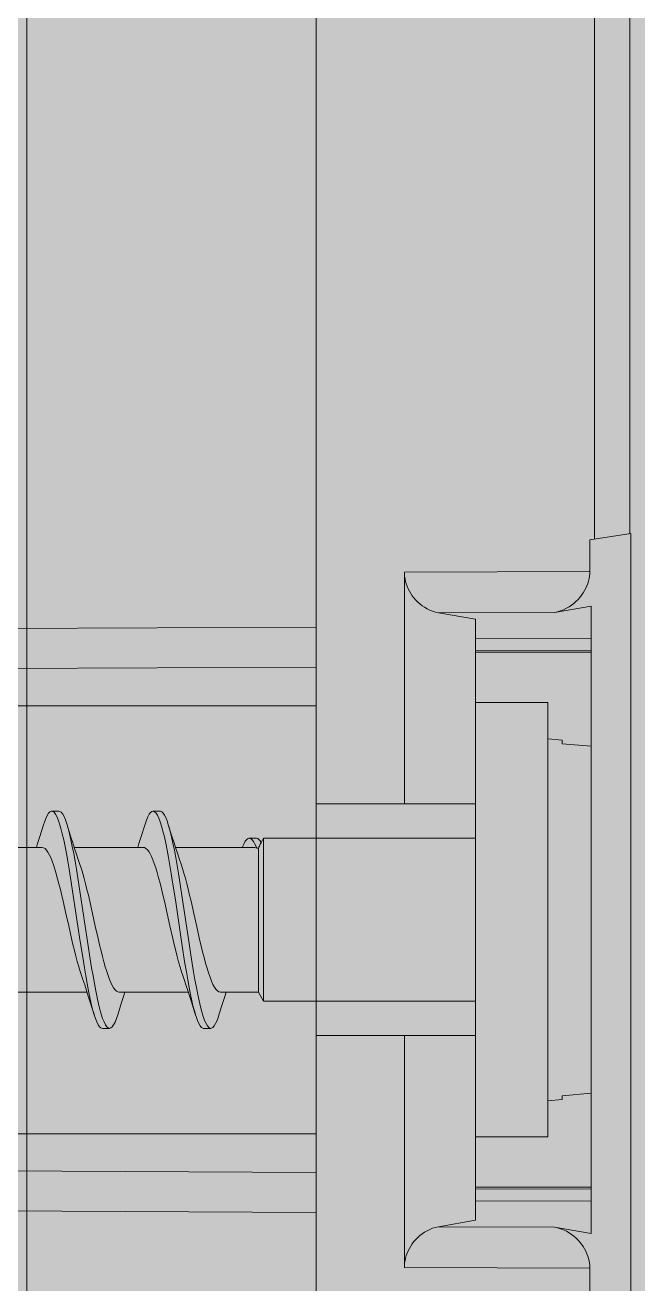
# Model space of a CAD drawing. Header units: millimetres. Extents: x -853320 to 19484, y -510814 to 9708.
# Drawn here: x 10906.85 to 10915.31, y 7736.79 to 7754.17 of the extents above; entities that cross this region are included whole.
import ezdxf

# ---------------------------------------------------------------- set-up
doc = ezdxf.new("R2010")
doc.units = ezdxf.units.MM
for name, color, linetype, lineweight in [('F_ARREDI', 7, 'Continuous', 5), ('F_ELETTRICO', 22, 'Continuous', 5), ('F_Iluminazione', 170, 'Continuous', 5), ('F_MULTI laminato OPACO', 1, 'Continuous', 5)]:
    doc.layers.add(name, color=color, linetype=linetype, lineweight=lineweight)
doc.layers.add('TRATTEGGI - Hatch', color=7, linetype='Continuous')

# ---------------------------------------------------------------- blocks, each defined once
blk = doc.blocks.new('SCATOLA INCASSO_1 P_sezione e pianta')
at = {"layer": 'F_ELETTRICO'}
for p, q in [((55433.017, -13689.463), (55433.017, -13678.793)), ((55433.585, -13679.318), (55433.585, -13678.881)), ((55436.147, -13679.326), (55433.585, -13679.318)), ((55436.147, -13679.326), (55436.147, -13682.528)), ((55433.564, -13688.461), (55433.564, -13679.795)), ((55434.074, -13679.883), (55433.564, -13679.795)), ((55435.674, -13679.888), (55434.074, -13679.883)), ((55435.164, -13679.977), (55435.674, -13679.888)), ((55435.164, -13688.279), (55435.164, -13679.977)), ((55437.364, -13682.528), (55437.364, -13680.087)), ((55461.486, -13680.195), (55437.364, -13680.087)), ((55433.564, -13680.243), (55435.164, -13680.248)), ((55433.564, -13680.412), (55435.164, -13680.407)), ((55435.164, -13680.433), (55433.564, -13680.433)), ((55461.477, -13680.747), (55437.364, -13680.639)), ((55434.164, -13687.128), (55434.164, -13681.128)), ((55434.164, -13681.128), (55435.164, -13681.128)), ((55462.472, -13681.173), (55437.364, -13681.173)), ((55433.964, -13681.645), (55434.164, -13681.628)), ((55433.964, -13681.645), (55433.964, -13681.696)), ((55433.964, -13681.696), (55433.564, -13681.732)), ((55437.364, -13682.528), (55435.164, -13682.528)), ((55437.364, -13683.003), (55437.364, -13682.528)), ((55438.921, -13682.628), (55438.821, -13682.628)), ((55440.321, -13682.628), (55440.221, -13682.628)), ((55440.298, -13682.716), (55440.317, -13682.764)), ((55438.907, -13682.738), (55438.926, -13682.791)), ((55440.489, -13682.992), (55440.434, -13682.816)), ((55435.164, -13683.003), (55438.092, -13683.003)), ((55438.092, -13685.253), (55438.092, -13683.003)), ((55438.092, -13683.003), (55438.164, -13683.128)), ((55438.164, -13683.128), (55438.164, -13685.115)), ((55438.164, -13683.128), (55438.687, -13683.128)), ((55439.132, -13683.128), (55440.087, -13683.128)), ((55440.532, -13683.128), (55441.487, -13683.128)), ((55440.488, -13683.583), (55440.527, -13683.829)), ((55440.588, -13683.583), (55440.627, -13683.829)), ((55439.098, -13683.642), (55439.136, -13683.89)), ((55439.198, -13683.642), (55439.236, -13683.89)), ((55438.976, -13683.856), (55439.017, -13684.036)), ((55439.136, -13683.89), (55439.212, -13684.401)), ((55439.236, -13683.89), (55439.312, -13684.401)), ((55440.527, -13683.829), (55440.622, -13684.465)), ((55440.627, -13683.829), (55440.722, -13684.465)), ((55440.786, -13684.042), (55440.747, -13683.871)), ((55439.463, -13684.386), (55439.424, -13684.214)), ((55440.457, -13684.214), (55440.495, -13684.384)), ((55439.212, -13684.401), (55439.25, -13684.648)), ((55439.312, -13684.401), (55439.35, -13684.648)), ((55440.622, -13684.465), (55440.66, -13684.709)), ((55440.722, -13684.465), (55440.76, -13684.709)), ((55438.185, -13685.115), (55438.164, -13685.115)), ((55438.185, -13685.115), (55438.201, -13685.151)), ((55438.238, -13685.128), (55439.31, -13685.128)), ((55439.755, -13685.128), (55440.71, -13685.128)), ((55441.155, -13685.128), (55442.11, -13685.128)), ((55435.164, -13685.253), (55438.092, -13685.253)), ((55437.364, -13685.728), (55437.364, -13685.253)), ((55438.092, -13685.253), (55438.128, -13685.19)), ((55438.124, -13685.196), (55438.141, -13685.22)), ((55438.141, -13685.22), (55438.158, -13685.238)), ((55438.158, -13685.238), (55438.174, -13685.25)), ((55438.174, -13685.25), (55438.192, -13685.254)), ((55438.192, -13685.254), (55438.292, -13685.254)), ((55439.356, -13685.27), (55439.409, -13685.44)), ((55440.756, -13685.27), (55440.812, -13685.452)), ((55439.522, -13685.48), (55439.541, -13685.531)), ((55440.912, -13685.452), (55440.931, -13685.507)), ((55439.521, -13685.628), (55439.621, -13685.628)), ((55440.921, -13685.628), (55441.021, -13685.628)), ((55437.364, -13685.728), (55435.164, -13685.728)), ((55436.147, -13685.728), (55436.147, -13688.93)), ((55437.364, -13688.169), (55437.364, -13685.728)), ((55433.564, -13686.524), (55433.964, -13686.559)), ((55433.964, -13686.559), (55433.964, -13686.61)), ((55433.964, -13686.61), (55434.164, -13686.628)), ((55434.164, -13687.128), (55435.164, -13687.128)), ((55468.094, -13687.082), (55437.364, -13687.082)), ((55437.364, -13687.617), (55468.094, -13687.489)), ((55435.164, -13687.822), (55433.564, -13687.822)), ((55433.564, -13687.844), (55435.164, -13687.849)), ((55433.564, -13688.012), (55435.164, -13688.008)), ((55437.364, -13688.169), (55468.094, -13688.041)), ((55435.674, -13688.367), (55435.164, -13688.279)), ((55433.564, -13688.461), (55434.074, -13688.372)), ((55434.074, -13688.372), (55435.674, -13688.367)), ((55433.585, -13688.937), (55436.147, -13688.93)), ((55433.585, -13689.374), (55433.585, -13688.937)), ((55433.585, -13689.374), (55433.017, -13689.463)), ((55433.029, -13706.789), (55433.029, -13689.463)), ((55433.518, -13706.503), (55433.518, -13689.385))]:
    blk.add_line(p, q, dxfattribs=at)
for points in [[(55434.074, -13679.883), (55434.03, -13679.873), (55433.987, -13679.86), (55433.946, -13679.845), (55433.908, -13679.827), (55433.871, -13679.806), (55433.837, -13679.783), (55433.805, -13679.759), (55433.775, -13679.733), (55433.747, -13679.705), (55433.721, -13679.676), (55433.697, -13679.646), (55433.676, -13679.615), (55433.656, -13679.583), (55433.639, -13679.55), (55433.625, -13679.516), (55433.612, -13679.483), (55433.602, -13679.449), (55433.595, -13679.416), (55433.589, -13679.383), (55433.586, -13679.351), (55433.585, -13679.318)], [(55436.147, -13679.326), (55436.146, -13679.357), (55436.143, -13679.389), (55436.138, -13679.421), (55436.131, -13679.455), (55436.121, -13679.489), (55436.109, -13679.522), (55436.095, -13679.556), (55436.078, -13679.59), (55436.059, -13679.622), (55436.038, -13679.653), (55436.015, -13679.683), (55435.99, -13679.712), (55435.963, -13679.74), (55435.934, -13679.766), (55435.903, -13679.79), (55435.869, -13679.813), (55435.833, -13679.834), (55435.796, -13679.852), (55435.757, -13679.867), (55435.716, -13679.879), (55435.674, -13679.888)], [(55438.709, -13682.816), (55438.717, -13682.79), (55438.736, -13682.737), (55438.755, -13682.694), (55438.774, -13682.662), (55438.793, -13682.64), (55438.812, -13682.629), (55438.821, -13682.628)], [(55438.821, -13682.628), (55438.831, -13682.629), (55438.85, -13682.64), (55438.869, -13682.662), (55438.888, -13682.695), (55438.907, -13682.738)], [(55438.921, -13682.628), (55438.931, -13682.629), (55438.95, -13682.64), (55438.969, -13682.662), (55438.988, -13682.695), (55439.007, -13682.738), (55439.026, -13682.791), (55439.034, -13682.816)], [(55440.109, -13682.816), (55440.127, -13682.762), (55440.146, -13682.714), (55440.165, -13682.676), (55440.184, -13682.649), (55440.203, -13682.633), (55440.221, -13682.628)], [(55440.221, -13682.628), (55440.241, -13682.634), (55440.26, -13682.65), (55440.279, -13682.678), (55440.298, -13682.716)], [(55440.321, -13682.628), (55440.341, -13682.634), (55440.36, -13682.65), (55440.379, -13682.678), (55440.398, -13682.716), (55440.417, -13682.764), (55440.434, -13682.816)], [(55438.709, -13682.816), (55438.656, -13682.985), (55438.63, -13683.066), (55438.61, -13683.128)], [(55438.926, -13682.791), (55438.945, -13682.854), (55438.964, -13682.927)], [(55439.09, -13682.995), (55439.037, -13682.826), (55439.034, -13682.816)], [(55439.034, -13682.816), (55439.045, -13682.854), (55439.064, -13682.927), (55439.083, -13683.008), (55439.103, -13683.097)], [(55440.109, -13682.816), (55440.056, -13682.985), (55440.03, -13683.066), (55440.01, -13683.128)], [(55440.317, -13682.764), (55440.336, -13682.822), (55440.355, -13682.89), (55440.374, -13682.967), (55440.393, -13683.053), (55440.412, -13683.146)], [(55440.434, -13682.816), (55440.436, -13682.822), (55440.455, -13682.89), (55440.474, -13682.967), (55440.493, -13683.053), (55440.512, -13683.146)], [(55438.964, -13682.927), (55438.983, -13683.008), (55439.003, -13683.097)], [(55439.21, -13683.359), (55439.19, -13683.303), (55439.165, -13683.228), (55439.14, -13683.153), (55439.115, -13683.076), (55439.09, -13682.995)], [(55440.61, -13683.359), (55440.591, -13683.303), (55440.565, -13683.229), (55440.54, -13683.152), (55440.515, -13683.073), (55440.489, -13682.992)], [(55438.687, -13683.128), (55438.69, -13683.128), (55438.71, -13683.133), (55438.731, -13683.147), (55438.751, -13683.168), (55438.771, -13683.198), (55438.792, -13683.236), (55438.812, -13683.281), (55438.833, -13683.334), (55438.853, -13683.393), (55438.874, -13683.458), (55438.894, -13683.529), (55438.915, -13683.605), (55438.935, -13683.685), (55438.956, -13683.769), (55438.976, -13683.856)], [(55439.003, -13683.097), (55439.022, -13683.194), (55439.041, -13683.298), (55439.06, -13683.407), (55439.079, -13683.522), (55439.098, -13683.642)], [(55439.103, -13683.097), (55439.122, -13683.194), (55439.141, -13683.298), (55439.16, -13683.407), (55439.179, -13683.522), (55439.198, -13683.642)], [(55440.087, -13683.128), (55440.108, -13683.132), (55440.127, -13683.143), (55440.146, -13683.162), (55440.165, -13683.188), (55440.184, -13683.221), (55440.203, -13683.26), (55440.222, -13683.305), (55440.241, -13683.357), (55440.26, -13683.414), (55440.28, -13683.478), (55440.299, -13683.547), (55440.319, -13683.621), (55440.339, -13683.7), (55440.359, -13683.783), (55440.379, -13683.868)], [(55440.412, -13683.146), (55440.431, -13683.246), (55440.45, -13683.353), (55440.469, -13683.466), (55440.488, -13683.583)], [(55440.512, -13683.146), (55440.531, -13683.246), (55440.55, -13683.353), (55440.569, -13683.466), (55440.588, -13683.583)], [(55439.347, -13683.869), (55439.327, -13683.784), (55439.307, -13683.701), (55439.287, -13683.621), (55439.267, -13683.546), (55439.247, -13683.475), (55439.227, -13683.41), (55439.21, -13683.359)], [(55440.747, -13683.871), (55440.728, -13683.787), (55440.708, -13683.705), (55440.688, -13683.626), (55440.668, -13683.551), (55440.648, -13683.48), (55440.628, -13683.414), (55440.61, -13683.359)], [(55439.424, -13684.214), (55439.386, -13684.042), (55439.347, -13683.869)], [(55440.379, -13683.868), (55440.418, -13684.041), (55440.457, -13684.214)], [(55439.017, -13684.036), (55439.057, -13684.214), (55439.095, -13684.384)], [(55440.863, -13684.383), (55440.824, -13684.214), (55440.786, -13684.042)], [(55439.095, -13684.384), (55439.115, -13684.468), (55439.134, -13684.549), (55439.154, -13684.627), (55439.174, -13684.702), (55439.194, -13684.773), (55439.213, -13684.838), (55439.233, -13684.897)], [(55439.755, -13685.128), (55439.737, -13685.124), (55439.718, -13685.114), (55439.698, -13685.095), (55439.679, -13685.07), (55439.66, -13685.038), (55439.641, -13685), (55439.622, -13684.954), (55439.603, -13684.903), (55439.583, -13684.844), (55439.563, -13684.78), (55439.543, -13684.709), (55439.523, -13684.633), (55439.503, -13684.554), (55439.483, -13684.471), (55439.463, -13684.386)], [(55440.495, -13684.384), (55440.514, -13684.467), (55440.534, -13684.547), (55440.553, -13684.624), (55440.572, -13684.697), (55440.592, -13684.767), (55440.611, -13684.831), (55440.631, -13684.89)], [(55441.155, -13685.128), (55441.153, -13685.128), (55441.133, -13685.123), (55441.113, -13685.11), (55441.093, -13685.089), (55441.074, -13685.061), (55441.055, -13685.027), (55441.035, -13684.987), (55441.016, -13684.939), (55440.997, -13684.886), (55440.978, -13684.827), (55440.959, -13684.763), (55440.94, -13684.694), (55440.92, -13684.622), (55440.901, -13684.545), (55440.882, -13684.465), (55440.863, -13684.383)], [(55439.25, -13684.648), (55439.269, -13684.766), (55439.288, -13684.879), (55439.307, -13684.988), (55439.326, -13685.089)], [(55439.35, -13684.648), (55439.369, -13684.766), (55439.388, -13684.879), (55439.407, -13684.988), (55439.426, -13685.089)], [(55440.66, -13684.709), (55440.679, -13684.825), (55440.698, -13684.936), (55440.717, -13685.041), (55440.736, -13685.139)], [(55440.76, -13684.709), (55440.779, -13684.825), (55440.798, -13684.936), (55440.817, -13685.041), (55440.836, -13685.139)], [(55439.233, -13684.897), (55439.254, -13684.96), (55439.279, -13685.034), (55439.305, -13685.111), (55439.33, -13685.189), (55439.356, -13685.27)], [(55440.631, -13684.89), (55440.654, -13684.96), (55440.679, -13685.034), (55440.705, -13685.111), (55440.73, -13685.189), (55440.756, -13685.27)], [(55438.164, -13685.115), (55438.157, -13685.13), (55438.151, -13685.145), (55438.144, -13685.159), (55438.138, -13685.172), (55438.131, -13685.184), (55438.128, -13685.19)], [(55438.238, -13685.128), (55438.214, -13685.125), (55438.185, -13685.115)], [(55438.201, -13685.151), (55438.217, -13685.183), (55438.233, -13685.21), (55438.249, -13685.23), (55438.265, -13685.245), (55438.281, -13685.252), (55438.292, -13685.254)], [(55438.292, -13685.254), (55438.297, -13685.253), (55438.313, -13685.247), (55438.329, -13685.233), (55438.346, -13685.212), (55438.362, -13685.183), (55438.378, -13685.146), (55438.385, -13685.126)], [(55439.326, -13685.089), (55439.345, -13685.184), (55439.364, -13685.271), (55439.384, -13685.35), (55439.403, -13685.42), (55439.409, -13685.44)], [(55439.426, -13685.089), (55439.445, -13685.184), (55439.464, -13685.271), (55439.484, -13685.35), (55439.503, -13685.42), (55439.522, -13685.48)], [(55439.731, -13685.449), (55439.789, -13685.263), (55439.815, -13685.182), (55439.832, -13685.128)], [(55440.736, -13685.139), (55440.755, -13685.23), (55440.774, -13685.313), (55440.793, -13685.387), (55440.809, -13685.44)], [(55440.836, -13685.139), (55440.855, -13685.23), (55440.874, -13685.313), (55440.893, -13685.387), (55440.912, -13685.452)], [(55441.134, -13685.44), (55441.189, -13685.263), (55441.215, -13685.182), (55441.232, -13685.128)], [(55439.409, -13685.44), (55439.422, -13685.48), (55439.441, -13685.531), (55439.46, -13685.571), (55439.479, -13685.601), (55439.498, -13685.619), (55439.517, -13685.627), (55439.521, -13685.628)], [(55439.621, -13685.628), (55439.636, -13685.625), (55439.655, -13685.611), (55439.674, -13685.586), (55439.693, -13685.551), (55439.712, -13685.505), (55439.731, -13685.449)], [(55440.812, -13685.452), (55440.831, -13685.507), (55440.85, -13685.553), (55440.869, -13685.587), (55440.889, -13685.612), (55440.908, -13685.625), (55440.921, -13685.628)], [(55441.021, -13685.628), (55441.027, -13685.627), (55441.046, -13685.619), (55441.065, -13685.599), (55441.084, -13685.569), (55441.103, -13685.528), (55441.122, -13685.477), (55441.134, -13685.44)], [(55439.541, -13685.531), (55439.56, -13685.571), (55439.579, -13685.601), (55439.598, -13685.619), (55439.617, -13685.627), (55439.621, -13685.628)], [(55440.931, -13685.507), (55440.95, -13685.553), (55440.969, -13685.587), (55440.989, -13685.612), (55441.008, -13685.625), (55441.021, -13685.628)], [(55433.585, -13688.937), (55433.586, -13688.905), (55433.589, -13688.872), (55433.595, -13688.839), (55433.602, -13688.806), (55433.612, -13688.773), (55433.625, -13688.739), (55433.639, -13688.706), (55433.656, -13688.673), (55433.676, -13688.641), (55433.697, -13688.61), (55433.721, -13688.579), (55433.747, -13688.55), (55433.775, -13688.523), (55433.805, -13688.497), (55433.837, -13688.472), (55433.871, -13688.45), (55433.908, -13688.429), (55433.946, -13688.41), (55433.987, -13688.395), (55434.03, -13688.382), (55434.074, -13688.372)], [(55435.674, -13688.367), (55435.716, -13688.377), (55435.757, -13688.389), (55435.796, -13688.404), (55435.833, -13688.422), (55435.869, -13688.443), (55435.903, -13688.465), (55435.934, -13688.49), (55435.963, -13688.516), (55435.99, -13688.543), (55436.015, -13688.572), (55436.038, -13688.602), (55436.059, -13688.633), (55436.078, -13688.666), (55436.095, -13688.7), (55436.109, -13688.733), (55436.121, -13688.767), (55436.131, -13688.801), (55436.138, -13688.834), (55436.143, -13688.867), (55436.146, -13688.898), (55436.147, -13688.93)]]:
    blk.add_lwpolyline(points, dxfattribs=at)
blk = doc.blocks.new('BAGNO-LAVANDERIA_pianta_sol.B')
at = {"layer": 'F_MULTI laminato OPACO', "true_color": 0x636466, "transparency": 33554559}
h = blk.add_hatch(color=251, dxfattribs=at)
h.dxf.hatch_style = 1
h.paths.add_polyline_path([(863997.77, 518692.993), (864257.77, 518692.993), (864257.77, 517588.993), (863997.77, 517588.993)])
at = {"layer": 'TRATTEGGI - Hatch', "transparency": 33554687}
h = blk.add_hatch(color=1, dxfattribs=at)
h.dxf.hatch_style = 1
h.set_gradient(color1=(192, 192, 192), color2=(255, 255, 0), rotation=90, name='INVCURVED')
h.paths.add_polyline_path([(864226.77, 517588.993), (864226.77, 518692.993), (864230.77, 518692.993), (864230.77, 517588.993)])
at = {"layer": 'F_Iluminazione'}
blk.add_lwpolyline([(864226.77, 517588.993), (864226.77, 518692.993), (864230.77, 518692.993), (864230.77, 517588.993)], close=True, dxfattribs=at)
at = {"layer": 'Defpoints', "rotation": 180}
blk.add_blockref('SCATOLA INCASSO_1 P_sezione e pianta', (919668.134, 504871.865), dxfattribs=at)

msp = doc.modelspace()

# ---------------------------------------------------------------- block references
at = {"layer": 'F_ARREDI', "color": 2, "lineweight": 5}
msp.add_blockref('BAGNO-LAVANDERIA_pianta_sol.B', (-853319.899, -510814.178), dxfattribs=at)

doc.saveas('drawing.dxf')
